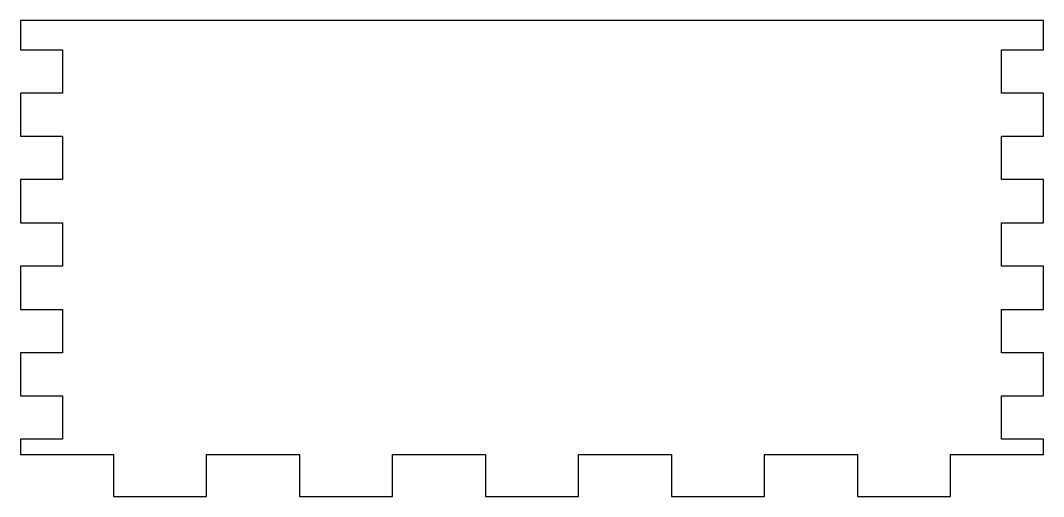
# Model space of a CAD drawing. Header units: millimetres. Extents: x 0 to 73, y 0 to 34.
import ezdxf

# ---------------------------------------------------------------- set-up
doc = ezdxf.new("R2010")
doc.units = ezdxf.units.MM
doc.layers.get('0').update_dxf_attribs({"linetype": 'CONTINUOUS'})

msp = doc.modelspace()

# ---------------------------------------------------------------- linework, layer by layer
msp.add_lwpolyline([(73, 4.091), (70, 4.091), (70, 7.182), (73, 7.182), (73, 10.273), (70, 10.273), (70, 13.364), (73, 13.364), (73, 16.455), (70, 16.455), (70, 19.545), (73, 19.545), (73, 22.636), (70, 22.636), (70, 25.727), (73, 25.727), (73, 28.818), (70, 28.818), (70, 31.909), (73, 31.909), (73, 34), (0, 34), (0, 31.909), (3, 31.909), (3, 28.818), (0, 28.818), (0, 25.727), (3, 25.727), (3, 22.636), (0, 22.636), (0, 19.545), (3, 19.545), (3, 16.455), (0, 16.455), (0, 13.364), (3, 13.364), (3, 10.273), (0, 10.273), (0, 7.182), (3, 7.182), (3, 4.091), (0, 4.091), (0, 3), (6.636, 3), (6.636, 0), (13.273, 0), (13.273, 3), (19.909, 3), (19.909, 0), (26.545, 0), (26.545, 3), (33.182, 3), (33.182, 0), (39.818, 0), (39.818, 3), (46.455, 3), (46.455, 0), (53.091, 0), (53.091, 3), (59.727, 3), (59.727, 0), (66.364, 0), (66.364, 3), (73, 3)], close=True)

doc.saveas('drawing.dxf')
